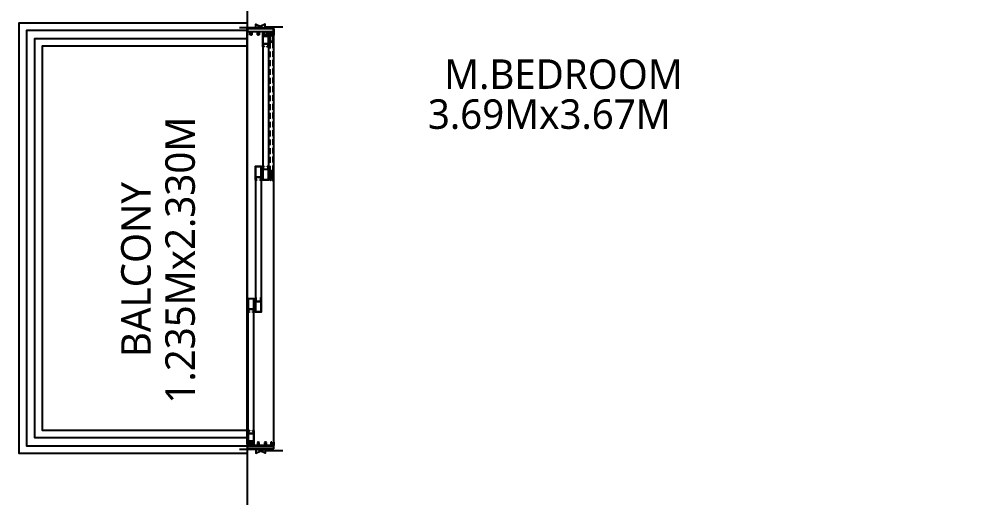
# Model space of a CAD drawing. Header units: millimetres. Extents: x 2061841 to 105821645, y -77612 to 48520811.
# Drawn here: x 105483104 to 105488241, y 48479323 to 48481912 of the extents above; entities that cross this region are included whole.
import ezdxf

# ---------------------------------------------------------------- set-up
doc = ezdxf.new("R2010")
doc.units = ezdxf.units.MM
doc.header["$LTSCALE"] = 10
doc.header["$MEASUREMENT"] = 0
doc.linetypes.add('HIDDEN2', pattern=[4.7625, 3.175, -1.5875])
for name, color, linetype in [('A-ANNO-LABL', 140, 'Continuous'), ('A-FLOR-HRAL', 200, 'Continuous'), ('A-GLAZ-FRAM', 74, 'Continuous'), ('A-WALL-FNSH', 8, 'Continuous'), ('PL_MASTER SITE LAYOUT_PLAN_17.08.2024_R1$0$AC-BWAL', 140, 'Continuous'), ('S-OPENING', 6, 'Continuous')]:
    doc.layers.add(name, color=color, linetype=linetype)
doc.styles.add('Lucida SU', font='l_10646.ttf')

# ---------------------------------------------------------------- blocks, each defined once
blk = doc.blocks.new('Alframe Door 3T+W')
for p, q in [((35, 145.7), (0, 145.7)), ((0, 145.7), (0, 0)), ((1.3, 2), (1.3, 143.7)), ((1.3, 143.7), (16.1, 143.7)), ((16.1, 143.7), (16.1, 2)), ((18, 129.5), (18, 144.2)), ((18, 144.2), (35, 144.2)), ((34.1, 129.5), (18, 129.5)), ((18, 90), (18, 119.5)), ((18, 119.5), (34.1, 119.5)), ((35, 144.2), (35, 145.7)), ((34.1, 90), (18, 90)), ((18, 50.5), (18, 80)), ((18, 80), (34.1, 80)), ((0, 0), (35, 0)), ((16.1, 2), (1.3, 2)), ((34.1, 50.5), (18, 50.5)), ((18, 16.9), (18, 40.5)), ((18, 40.5), (34.1, 40.5)), ((34.8, 16.9), (18, 16.9)), ((18, 1.5), (18, 11.1)), ((18, 11.1), (34.8, 11.1)), ((35, 1.5), (18, 1.5)), ((35, 0), (35, 1.5))]:
    blk.add_line(p, q)
for centre, start, end in [((22.8, 124.5), 336, 24), ((22.8, 85), 336, 24), ((22.8, 45.5), 336, 24), ((22.8, 14), 346.3245, 13.6755)]:
    blk.add_arc(centre, 12.3, start, end)
blk = doc.blocks.new('Alframe Win shutter wmesh')
for points in [[(7.5, -46), (7.5, 0), (4.5, 0), (4.5, -1.2), (6.2, -1.2), (6.2, -13.1), (-6.2, -13.1), (-6.2, -1.2), (-4.5, -1.2), (-4.5, 0), (-7.5, 0), (-7.5, -50), (-1, -50), (-1, -48), (-2, -48), (-2, -49), (-6.2, -49), (-6.2, -46)], [(6.2, -14.1), (-6.2, -14.1), (-6.2, -45), (6.2, -45)]]:
    blk.add_lwpolyline(points, close=True)
blk = doc.blocks.new('Al frame Door shutter 1')
blk.add_lwpolyline([(8, -60), (15, -60), (15, 15), (8, 15), (8, 13.5), (13.5, 13.5), (13.5, 0), (-13.5, 0), (-13.5, 13.5), (-8, 13.5), (-8, 15), (-15, 15), (-15, -60), (-8, -60), (-8, -58.5), (-13.5, -58.5), (-13.5, -45), (13.5, -45), (13.5, -58.5), (8, -58.5), (8, -60)])
blk.add_lwpolyline([(-13.5, -43.5), (13.5, -43.5), (13.5, -1.5), (-13.5, -1.5)], close=True)
blk = doc.blocks.new('Al frame Door shutter 2')
for p, q in [((-8, 75), (-15, 75)), ((-13.5, 60), (-13.5, 73.5)), ((-13.5, 73.5), (-8, 73.5)), ((13.5, 60), (-13.5, 60)), ((13.5, 58.5), (-13.5, 58.5)), ((-13.5, 58.5), (-13.5, 1.5)), ((-8, 73.5), (-8, 75)), ((15, 75), (8, 75)), ((8, 75), (8, 73.5)), ((8, 73.5), (13.5, 73.5)), ((13.5, 73.5), (13.5, 60)), ((13.5, 1.5), (13.5, 58.5)), ((15, 34.5), (15, 75)), ((-13.5, 1.5), (13.5, 1.5)), ((15, 34.5), (18.5, 34.5)), ((19, 33.2), (15, 33.2)), ((21.3, 37.3), (18.5, 34.5)), ((22.2, 36.4), (19, 33.2)), ((22.2, 36.4), (21.3, 37.3))]:
    blk.add_line(p, q)
blk.add_lwpolyline([(-15, 75), (-15, 0), (15, 0), (15, 33.2)])
blk = doc.blocks.new('*U693')
for p, q in [((49.9, 178.8), (2275.1, 178.8)), ((123.9, 172.6), (764.2, 172.6)), ((123.9, 142.6), (764.2, 142.6)), ((1479.6, 133.1), (839.2, 133.1)), ((1479.6, 103.1), (839.2, 103.1)), ((2201.1, 93.6), (1554.6, 93.6)), ((2201.1, 63.6), (1554.6, 63.6)), ((49.9, 33.1), (2266.1, 33.1))]:
    blk.add_line(p, q)
at = {"linetype": 'HIDDEN2'}
for p, q in [((1525.6, 54.6), (2230.1, 54.6)), ((2226.1, 39.6), (1529.6, 39.6))]:
    blk.add_line(p, q, dxfattribs=at)
at = {"color": 251}
for points in [[(25, 80.9), (0, 80.9), (25, 130.9), (0, 130.9), (25, 80.9), (25, 130.9)], [(2300, 80.9), (2325, 80.9), (2300, 130.9), (2325, 130.9), (2300, 80.9), (2300, 130.9)]]:
    blk.add_lwpolyline(points, dxfattribs=at)
at = {"layer": 'A-WALL-FNSH'}
for p, q in [((20, 130.9), (20, 220)), ((2305, 130.9), (2305, 220)), ((15, 80.9), (15, -15)), ((2310, 80.9), (2310, -15))]:
    blk.add_line(p, q, dxfattribs=at)
blk.add_blockref('Alframe Door 3T+W', (25, 33.1))
at = {"xscale": -1}
for name, p, rotation in [('Al frame Door shutter 1', (63.9, 157.6), 90), ('Al frame Door shutter 2', (839.2, 157.6), 90), ('Al frame Door shutter 2', (764.2, 118.1), 270), ('Al frame Door shutter 2', (1554.6, 118.1), 90), ('Al frame Door shutter 2', (1479.6, 78.6), 270), ('Al frame Door shutter 1', (2261.1, 78.6), 270), ('Alframe Win shutter wmesh', (2276.1, 47.1), 270)]:
    blk.add_blockref(name, p, dxfattribs=dict(at, rotation=rotation))
blk.add_blockref('Alframe Door 3T+W', (2300, 33.1), dxfattribs=at)
at = {"rotation": 90.00000000000001}
blk.add_blockref('Alframe Win shutter wmesh', (1479.6, 47.1), dxfattribs=at)
blk = doc.blocks.new('TOWER-A TYPICAL FLOOR FRAMING PLAN N')
at = {"layer": 'A-FLOR-HRAL', "elevation": 0}
for points in [[(102721339.7, 48579904.3), (102720103.7, 48579904.3), (102720103.7, 48577574.3), (102721338.7, 48577574.3)], [(102721339.7, 48579864.3), (102720143.7, 48579864.3), (102720143.7, 48577614.3), (102721338.7, 48577614.3)], [(102721339.7, 48579819.3), (102720188.7, 48579819.3), (102720188.7, 48577659.3), (102721338.7, 48577659.3)], [(102721339.7, 48579779.3), (102720228.7, 48579779.3), (102720228.7, 48577699.3), (102721338.7, 48577699.3)]]:
    blk.add_lwpolyline(points, dxfattribs=at)
at = {"layer": 'PL_MASTER SITE LAYOUT_PLAN_17.08.2024_R1$0$AC-BWAL', "elevation": 0}
blk.add_lwpolyline([(102721339.7, 48579899.3), (102721339.6, 48573927.5), (102748009.5, 48573927.4), (102748009.5, 48585100.5), (102727400.6, 48602274.5), (102721339.8, 48602274.5), (102721339.7, 48579899.3)], dxfattribs=at)
at = {"layer": 'A-GLAZ-FRAM', "rotation": 90}
blk.add_blockref('*U693', (102721518.5, 48577574.3, 0), dxfattribs=at)
at = {"layer": 'A-ANNO-LABL', "style": 'Lucida SU'}
for s, p in [('M.BEDROOM', (102722407.5, 48579547.7, 207.4)), ('3.69Mx3.67M', (102722319.3, 48579331.5, 207.4))]:
    blk.add_text(s, height=160, dxfattribs=at).set_placement(p)
for s, p in [('1.235Mx2.330M', (102721056.6, 48577843.4, 207.4)), ('BALCONY', (102720817.5, 48578095.4, 207.4))]:
    blk.add_text(s, height=160, rotation=90, dxfattribs=at).set_placement(p)

msp = doc.modelspace()

# ---------------------------------------------------------------- block references
at = {"layer": 'S-OPENING'}
msp.add_blockref('TOWER-A TYPICAL FLOOR FRAMING PLAN N', (2763000.3, -98014.7), dxfattribs=at)

doc.saveas('drawing.dxf')
